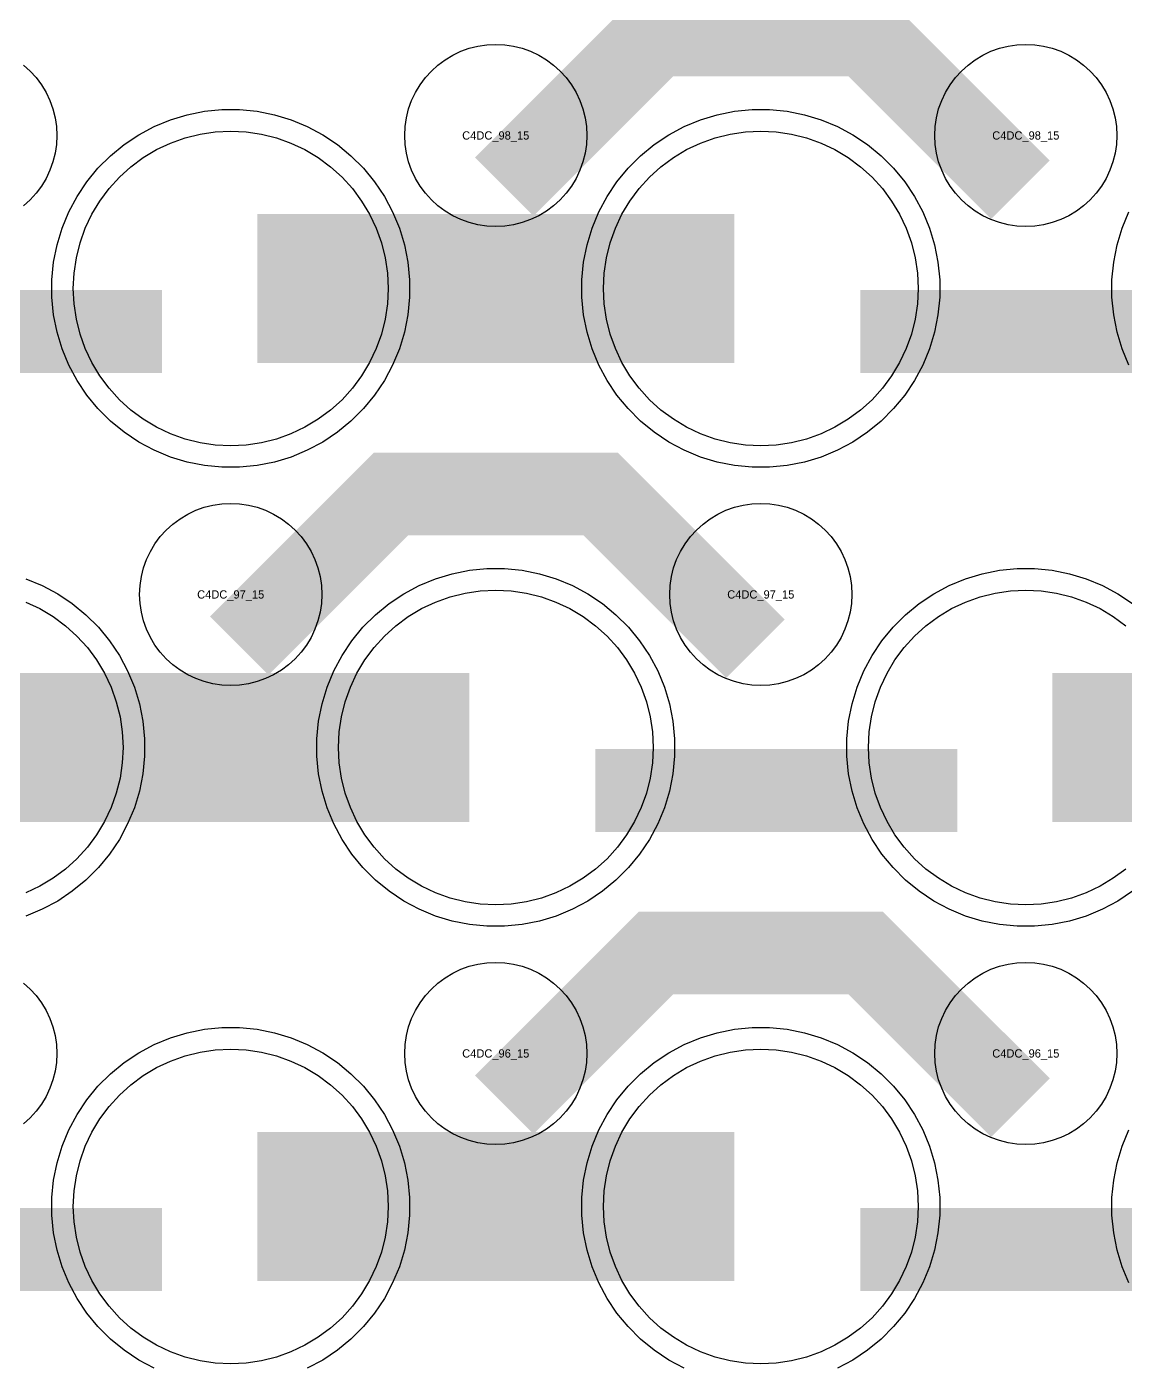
# Model space of a CAD drawing. Extents: x -11880 to 11880, y -14992 to 14992.
# Drawn here: x -7261.5 to -6930, y -1586 to -1181.3 of the extents above; entities that cross this region are included whole.
import ezdxf
from ezdxf.enums import TextEntityAlignment as Align

# ---------------------------------------------------------------- set-up
doc = ezdxf.new("R2010")
doc.units = 0
doc.header["$MEASUREMENT"] = 0
for name, color, linetype in [('GDS_775_DT_237', 138, 'CONTINUOUS'), ('RDL1_FS', 34, 'CONTINUOUS'), ('RDL_BS', 160, 'CONTINUOUS')]:
    doc.layers.add(name, color=color, linetype=linetype)

msp = doc.modelspace()

# ---------------------------------------------------------------- linework, layer by layer
at = {"layer": 'RDL1_FS'}
for points in [[(-7200, -1307.794), (-7204.657, -1307.565), (-7209.268, -1306.881), (-7213.791, -1305.749), (-7218.181, -1304.177), (-7222.395, -1302.185), (-7226.395, -1299.787), (-7230.14, -1297.009), (-7233.594, -1293.879), (-7236.724, -1290.425), (-7239.502, -1286.68), (-7241.9, -1282.68), (-7243.892, -1278.466), (-7245.464, -1274.076), (-7246.596, -1269.553), (-7247.28, -1264.942), (-7247.509, -1260.285), (-7247.28, -1255.628), (-7246.596, -1251.017), (-7245.464, -1246.494), (-7243.892, -1242.104), (-7241.9, -1237.89), (-7239.502, -1233.89), (-7236.724, -1230.145), (-7233.594, -1226.691), (-7230.14, -1223.561), (-7226.395, -1220.783), (-7222.395, -1218.385), (-7218.181, -1216.393), (-7213.791, -1214.821), (-7209.268, -1213.689), (-7204.657, -1213.005), (-7200, -1212.776), (-7195.343, -1213.005), (-7190.732, -1213.689), (-7186.209, -1214.821), (-7181.819, -1216.393), (-7177.605, -1218.385), (-7173.605, -1220.783), (-7169.86, -1223.561), (-7166.406, -1226.691), (-7163.276, -1230.145), (-7160.498, -1233.89), (-7158.1, -1237.89), (-7156.108, -1242.104), (-7154.536, -1246.494), (-7153.404, -1251.017), (-7152.72, -1255.628), (-7152.491, -1260.285), (-7152.72, -1264.942), (-7153.404, -1269.553), (-7154.536, -1274.076), (-7156.108, -1278.466), (-7158.1, -1282.68), (-7160.498, -1286.68), (-7163.276, -1290.425), (-7166.406, -1293.879), (-7169.86, -1297.009), (-7173.605, -1299.787), (-7177.605, -1302.185), (-7181.819, -1304.177), (-7186.209, -1305.749), (-7190.732, -1306.881), (-7195.343, -1307.565)], [(-7040, -1307.794), (-7044.657, -1307.565), (-7049.268, -1306.881), (-7053.791, -1305.749), (-7058.181, -1304.177), (-7062.395, -1302.185), (-7066.395, -1299.787), (-7070.14, -1297.009), (-7073.594, -1293.879), (-7076.724, -1290.425), (-7079.502, -1286.68), (-7081.9, -1282.68), (-7083.892, -1278.466), (-7085.464, -1274.076), (-7086.596, -1269.553), (-7087.28, -1264.942), (-7087.509, -1260.285), (-7087.28, -1255.628), (-7086.596, -1251.017), (-7085.464, -1246.494), (-7083.892, -1242.104), (-7081.9, -1237.89), (-7079.502, -1233.89), (-7076.724, -1230.145), (-7073.594, -1226.691), (-7070.14, -1223.561), (-7066.395, -1220.783), (-7062.395, -1218.385), (-7058.181, -1216.393), (-7053.791, -1214.821), (-7049.268, -1213.689), (-7044.657, -1213.005), (-7040, -1212.776), (-7035.343, -1213.005), (-7030.732, -1213.689), (-7026.209, -1214.821), (-7021.819, -1216.393), (-7017.605, -1218.385), (-7013.605, -1220.783), (-7009.86, -1223.561), (-7006.406, -1226.691), (-7003.276, -1230.145), (-7000.498, -1233.89), (-6998.1, -1237.89), (-6996.108, -1242.104), (-6994.536, -1246.494), (-6993.404, -1251.017), (-6992.72, -1255.628), (-6992.491, -1260.285), (-6992.72, -1264.942), (-6993.404, -1269.553), (-6994.536, -1274.076), (-6996.108, -1278.466), (-6998.1, -1282.68), (-7000.498, -1286.68), (-7003.276, -1290.425), (-7006.406, -1293.879), (-7009.86, -1297.009), (-7013.605, -1299.787), (-7017.605, -1302.185), (-7021.819, -1304.177), (-7026.209, -1305.749), (-7030.732, -1306.881), (-7035.343, -1307.565)], [(-7120, -1446.359), (-7124.657, -1446.13), (-7129.268, -1445.446), (-7133.791, -1444.314), (-7138.181, -1442.742), (-7142.395, -1440.75), (-7146.395, -1438.352), (-7150.14, -1435.574), (-7153.594, -1432.444), (-7156.724, -1428.99), (-7159.502, -1425.245), (-7161.9, -1421.245), (-7163.892, -1417.031), (-7165.464, -1412.641), (-7166.596, -1408.118), (-7167.28, -1403.507), (-7167.509, -1398.85), (-7167.28, -1394.193), (-7166.596, -1389.582), (-7165.464, -1385.059), (-7163.892, -1380.669), (-7161.9, -1376.455), (-7159.502, -1372.455), (-7156.724, -1368.71), (-7153.594, -1365.256), (-7150.14, -1362.126), (-7146.395, -1359.348), (-7142.395, -1356.95), (-7138.181, -1354.958), (-7133.791, -1353.386), (-7129.268, -1352.254), (-7124.657, -1351.57), (-7120, -1351.341), (-7115.343, -1351.57), (-7110.732, -1352.254), (-7106.209, -1353.386), (-7101.819, -1354.958), (-7097.605, -1356.95), (-7093.605, -1359.348), (-7089.86, -1362.126), (-7086.406, -1365.256), (-7083.276, -1368.71), (-7080.498, -1372.455), (-7078.1, -1376.455), (-7076.108, -1380.669), (-7074.536, -1385.059), (-7073.404, -1389.582), (-7072.72, -1394.193), (-7072.491, -1398.85), (-7072.72, -1403.507), (-7073.404, -1408.118), (-7074.536, -1412.641), (-7076.108, -1417.031), (-7078.1, -1421.245), (-7080.498, -1425.245), (-7083.276, -1428.99), (-7086.406, -1432.444), (-7089.86, -1435.574), (-7093.605, -1438.352), (-7097.605, -1440.75), (-7101.819, -1442.742), (-7106.209, -1444.314), (-7110.732, -1445.446), (-7115.343, -1446.13)], [(-7200, -1584.924), (-7204.657, -1584.695), (-7209.268, -1584.011), (-7213.791, -1582.879), (-7218.181, -1581.307), (-7222.395, -1579.315), (-7226.395, -1576.917), (-7230.14, -1574.139), (-7233.594, -1571.009), (-7236.724, -1567.555), (-7239.502, -1563.81), (-7241.9, -1559.81), (-7243.892, -1555.596), (-7245.464, -1551.206), (-7246.596, -1546.683), (-7247.28, -1542.072), (-7247.509, -1537.415), (-7247.28, -1532.758), (-7246.596, -1528.147), (-7245.464, -1523.624), (-7243.892, -1519.234), (-7241.9, -1515.02), (-7239.502, -1511.02), (-7236.724, -1507.275), (-7233.594, -1503.821), (-7230.14, -1500.691), (-7226.395, -1497.913), (-7222.395, -1495.515), (-7218.181, -1493.523), (-7213.791, -1491.951), (-7209.268, -1490.819), (-7204.657, -1490.135), (-7200, -1489.906), (-7195.343, -1490.135), (-7190.732, -1490.819), (-7186.209, -1491.951), (-7181.819, -1493.523), (-7177.605, -1495.515), (-7173.605, -1497.913), (-7169.86, -1500.691), (-7166.406, -1503.821), (-7163.276, -1507.275), (-7160.498, -1511.02), (-7158.1, -1515.02), (-7156.108, -1519.234), (-7154.536, -1523.624), (-7153.404, -1528.147), (-7152.72, -1532.758), (-7152.491, -1537.415), (-7152.72, -1542.072), (-7153.404, -1546.683), (-7154.536, -1551.206), (-7156.108, -1555.596), (-7158.1, -1559.81), (-7160.498, -1563.81), (-7163.276, -1567.555), (-7166.406, -1571.009), (-7169.86, -1574.139), (-7173.605, -1576.917), (-7177.605, -1579.315), (-7181.819, -1581.307), (-7186.209, -1582.879), (-7190.732, -1584.011), (-7195.343, -1584.695)], [(-7040, -1584.924), (-7044.657, -1584.695), (-7049.268, -1584.011), (-7053.791, -1582.879), (-7058.181, -1581.307), (-7062.395, -1579.315), (-7066.395, -1576.917), (-7070.14, -1574.139), (-7073.594, -1571.009), (-7076.724, -1567.555), (-7079.502, -1563.81), (-7081.9, -1559.81), (-7083.892, -1555.596), (-7085.464, -1551.206), (-7086.596, -1546.683), (-7087.28, -1542.072), (-7087.509, -1537.415), (-7087.28, -1532.758), (-7086.596, -1528.147), (-7085.464, -1523.624), (-7083.892, -1519.234), (-7081.9, -1515.02), (-7079.502, -1511.02), (-7076.724, -1507.275), (-7073.594, -1503.821), (-7070.14, -1500.691), (-7066.395, -1497.913), (-7062.395, -1495.515), (-7058.181, -1493.523), (-7053.791, -1491.951), (-7049.268, -1490.819), (-7044.657, -1490.135), (-7040, -1489.906), (-7035.343, -1490.135), (-7030.732, -1490.819), (-7026.209, -1491.951), (-7021.819, -1493.523), (-7017.605, -1495.515), (-7013.605, -1497.913), (-7009.86, -1500.691), (-7006.406, -1503.821), (-7003.276, -1507.275), (-7000.498, -1511.02), (-6998.1, -1515.02), (-6996.108, -1519.234), (-6994.536, -1523.624), (-6993.404, -1528.147), (-6992.72, -1532.758), (-6992.491, -1537.415), (-6992.72, -1542.072), (-6993.404, -1546.683), (-6994.536, -1551.206), (-6996.108, -1555.596), (-6998.1, -1559.81), (-7000.498, -1563.81), (-7003.276, -1567.555), (-7006.406, -1571.009), (-7009.86, -1574.139), (-7013.605, -1576.917), (-7017.605, -1579.315), (-7021.819, -1581.307), (-7026.209, -1582.879), (-7030.732, -1584.011), (-7035.343, -1584.695)]]:
    msp.add_lwpolyline(points, close=True, dxfattribs=at)
for points in [[(-7191.998, -1260.285, 45, 45, 0), (-7119.998, -1260.285, 45, 45, 0)], [(-7119.998, -1260.285, 45, 45, 0), (-7047.998, -1260.285, 45, 45, 0)], [(-7271.998, -1398.85, 45, 45, 0), (-7199.998, -1398.85, 45, 45, 0)], [(-7199.998, -1398.85, 45, 45, 0), (-7127.998, -1398.85, 45, 45, 0)], [(-6951.998, -1398.85, 45, 45, 0), (-6879.998, -1398.85, 45, 45, 0)], [(-7191.998, -1537.415, 45, 45, 0), (-7119.998, -1537.415, 45, 45, 0)], [(-7119.998, -1537.415, 45, 45, 0), (-7047.998, -1537.415, 45, 45, 0)]]:
    msp.add_lwpolyline(points, format="xyseb", dxfattribs=at)
for points in [[(-6929.86, -1435.574), (-6933.605, -1438.352), (-6937.605, -1440.75), (-6941.819, -1442.742), (-6946.209, -1444.314), (-6950.732, -1445.446), (-6955.343, -1446.13), (-6960, -1446.359), (-6964.657, -1446.13), (-6969.268, -1445.446), (-6973.791, -1444.314), (-6978.181, -1442.742), (-6982.395, -1440.75), (-6986.395, -1438.352), (-6990.14, -1435.574), (-6993.594, -1432.444), (-6996.724, -1428.99), (-6999.502, -1425.245), (-7001.9, -1421.245), (-7003.892, -1417.031), (-7005.464, -1412.641), (-7006.596, -1408.118), (-7007.28, -1403.507), (-7007.509, -1398.85), (-7007.28, -1394.193), (-7006.596, -1389.582), (-7005.464, -1385.059), (-7003.892, -1380.669), (-7001.9, -1376.455), (-6999.502, -1372.455), (-6996.724, -1368.71), (-6993.594, -1365.256), (-6990.14, -1362.126), (-6986.395, -1359.348), (-6982.395, -1356.95), (-6978.181, -1354.958), (-6973.791, -1353.386), (-6969.268, -1352.254), (-6964.657, -1351.57), (-6960, -1351.341), (-6955.343, -1351.57), (-6950.732, -1352.254), (-6946.209, -1353.386), (-6941.819, -1354.958), (-6937.605, -1356.95), (-6933.605, -1359.348), (-6929.86, -1362.126)], [(-7261.819, -1354.958), (-7257.605, -1356.95), (-7253.605, -1359.348), (-7249.86, -1362.126), (-7246.406, -1365.256), (-7243.276, -1368.71), (-7240.498, -1372.455), (-7238.1, -1376.455), (-7236.108, -1380.669), (-7234.536, -1385.059), (-7233.404, -1389.582), (-7232.72, -1394.193), (-7232.491, -1398.85), (-7232.72, -1403.507), (-7233.404, -1408.118), (-7234.536, -1412.641), (-7236.108, -1417.031), (-7238.1, -1421.245), (-7240.498, -1425.245), (-7243.276, -1428.99), (-7246.406, -1432.444), (-7249.86, -1435.574), (-7253.605, -1438.352), (-7257.605, -1440.75), (-7261.819, -1442.742)]]:
    msp.add_lwpolyline(points, dxfattribs=at)
at = {"layer": 'RDL_BS'}
for points in [[(-7117.438, -1229.599, 25, 25, 0), (-7071.623, -1183.784, 25, 25, 0), (-7038.07, -1183.784, 25, 25, 0)], [(-6961.599, -1230.498, 25, 25, 0), (-7008.313, -1183.784, 25, 25, 0), (-7038.071, -1183.784, 25, 25, 0)], [(-7329.984, -1273.298, 25, 25, 0), (-7220.719, -1273.298, 25, 25, 0)], [(-7009.984, -1273.298, 25, 25, 0), (-6900.719, -1273.298, 25, 25, 0)], [(-7197.438, -1368.164, 25, 25, 0), (-7151.623, -1322.349, 25, 25, 0), (-7118.07, -1322.349, 25, 25, 0)], [(-7041.599, -1369.063, 25, 25, 0), (-7088.313, -1322.349, 25, 25, 0), (-7118.071, -1322.349, 25, 25, 0)], [(-7089.984, -1411.863, 25, 25, 0), (-6980.719, -1411.863, 25, 25, 0)], [(-7117.438, -1506.729, 25, 25, 0), (-7071.623, -1460.914, 25, 25, 0), (-7038.07, -1460.914, 25, 25, 0)], [(-6961.599, -1507.628, 25, 25, 0), (-7008.313, -1460.914, 25, 25, 0), (-7038.071, -1460.914, 25, 25, 0)], [(-7329.984, -1550.428, 25, 25, 0), (-7220.719, -1550.428, 25, 25, 0)], [(-7009.984, -1550.428, 25, 25, 0), (-6900.719, -1550.428, 25, 25, 0)]]:
    msp.add_lwpolyline(points, format="xyseb", dxfattribs=at)
for points in [[(-7120, -1241.591), (-7122.693, -1241.459), (-7125.365, -1241.063), (-7127.984, -1240.406), (-7130.519, -1239.499), (-7132.956, -1238.347), (-7135.28, -1236.954), (-7137.443, -1235.351), (-7139.442, -1233.539), (-7141.254, -1231.54), (-7142.857, -1229.377), (-7144.25, -1227.053), (-7145.402, -1224.616), (-7146.309, -1222.081), (-7146.966, -1219.462), (-7147.362, -1216.79), (-7147.494, -1214.097), (-7147.362, -1211.404), (-7146.966, -1208.732), (-7146.309, -1206.113), (-7145.402, -1203.578), (-7144.25, -1201.141), (-7142.857, -1198.817), (-7141.254, -1196.654), (-7139.442, -1194.655), (-7137.443, -1192.843), (-7135.28, -1191.24), (-7132.956, -1189.847), (-7130.519, -1188.695), (-7127.984, -1187.788), (-7125.365, -1187.131), (-7122.693, -1186.735), (-7120, -1186.603), (-7117.307, -1186.735), (-7114.635, -1187.131), (-7112.016, -1187.788), (-7109.481, -1188.695), (-7107.044, -1189.847), (-7104.72, -1191.24), (-7102.557, -1192.843), (-7100.558, -1194.655), (-7098.746, -1196.654), (-7097.143, -1198.817), (-7095.75, -1201.141), (-7094.598, -1203.578), (-7093.691, -1206.113), (-7093.034, -1208.732), (-7092.638, -1211.404), (-7092.506, -1214.097), (-7092.638, -1216.79), (-7093.034, -1219.462), (-7093.691, -1222.081), (-7094.598, -1224.616), (-7095.75, -1227.053), (-7097.143, -1229.377), (-7098.746, -1231.54), (-7100.558, -1233.539), (-7102.557, -1235.351), (-7104.72, -1236.954), (-7107.044, -1238.347), (-7109.481, -1239.499), (-7112.016, -1240.406), (-7114.635, -1241.063), (-7117.307, -1241.459)], [(-6960, -1241.591), (-6962.693, -1241.459), (-6965.365, -1241.063), (-6967.984, -1240.406), (-6970.519, -1239.499), (-6972.956, -1238.347), (-6975.28, -1236.954), (-6977.443, -1235.351), (-6979.442, -1233.539), (-6981.254, -1231.54), (-6982.857, -1229.377), (-6984.25, -1227.053), (-6985.402, -1224.616), (-6986.309, -1222.081), (-6986.966, -1219.462), (-6987.362, -1216.79), (-6987.494, -1214.097), (-6987.362, -1211.404), (-6986.966, -1208.732), (-6986.309, -1206.113), (-6985.402, -1203.578), (-6984.25, -1201.141), (-6982.857, -1198.817), (-6981.254, -1196.654), (-6979.442, -1194.655), (-6977.443, -1192.843), (-6975.28, -1191.24), (-6972.956, -1189.847), (-6970.519, -1188.695), (-6967.984, -1187.788), (-6965.365, -1187.131), (-6962.693, -1186.735), (-6960, -1186.603), (-6957.307, -1186.735), (-6954.635, -1187.131), (-6952.016, -1187.788), (-6949.481, -1188.695), (-6947.044, -1189.847), (-6944.72, -1191.24), (-6942.557, -1192.843), (-6940.558, -1194.655), (-6938.746, -1196.654), (-6937.143, -1198.817), (-6935.75, -1201.141), (-6934.598, -1203.578), (-6933.691, -1206.113), (-6933.034, -1208.732), (-6932.638, -1211.404), (-6932.506, -1214.097), (-6932.638, -1216.79), (-6933.034, -1219.462), (-6933.691, -1222.081), (-6934.598, -1224.616), (-6935.75, -1227.053), (-6937.143, -1229.377), (-6938.746, -1231.54), (-6940.558, -1233.539), (-6942.557, -1235.351), (-6944.72, -1236.954), (-6947.044, -1238.347), (-6949.481, -1239.499), (-6952.016, -1240.406), (-6954.635, -1241.063), (-6957.307, -1241.459)], [(-7202.644, -1314.285), (-7207.938, -1313.768), (-7213.165, -1312.722), (-7218.205, -1311.191), (-7223.115, -1309.16), (-7227.777, -1306.668), (-7232.191, -1303.721), (-7236.292, -1300.359), (-7240.074, -1296.577), (-7243.436, -1292.476), (-7246.383, -1288.062), (-7248.875, -1283.4), (-7250.906, -1278.49), (-7252.437, -1273.45), (-7253.483, -1268.223), (-7254, -1262.929), (-7254, -1257.641), (-7253.483, -1252.347), (-7252.437, -1247.12), (-7250.906, -1242.08), (-7248.875, -1237.17), (-7246.383, -1232.508), (-7243.436, -1228.094), (-7240.074, -1223.993), (-7236.292, -1220.211), (-7232.191, -1216.849), (-7227.777, -1213.902), (-7223.115, -1211.41), (-7218.205, -1209.379), (-7213.165, -1207.848), (-7207.938, -1206.802), (-7202.644, -1206.285), (-7197.356, -1206.285), (-7192.062, -1206.802), (-7186.835, -1207.848), (-7181.795, -1209.379), (-7176.885, -1211.41), (-7172.223, -1213.902), (-7167.809, -1216.849), (-7163.708, -1220.211), (-7159.926, -1223.993), (-7156.564, -1228.094), (-7153.617, -1232.508), (-7151.125, -1237.17), (-7149.094, -1242.08), (-7147.563, -1247.12), (-7146.517, -1252.347), (-7146, -1257.641), (-7146, -1262.929), (-7146.517, -1268.223), (-7147.563, -1273.45), (-7149.094, -1278.49), (-7151.125, -1283.4), (-7153.617, -1288.062), (-7156.564, -1292.476), (-7159.926, -1296.577), (-7163.708, -1300.359), (-7167.809, -1303.721), (-7172.223, -1306.668), (-7176.885, -1309.16), (-7181.795, -1311.191), (-7186.835, -1312.722), (-7192.062, -1313.768), (-7197.356, -1314.285)], [(-7042.644, -1314.285), (-7047.938, -1313.768), (-7053.165, -1312.722), (-7058.205, -1311.191), (-7063.115, -1309.16), (-7067.777, -1306.668), (-7072.191, -1303.721), (-7076.292, -1300.359), (-7080.074, -1296.577), (-7083.436, -1292.476), (-7086.383, -1288.062), (-7088.875, -1283.4), (-7090.906, -1278.49), (-7092.437, -1273.45), (-7093.483, -1268.223), (-7094, -1262.929), (-7094, -1257.641), (-7093.483, -1252.347), (-7092.437, -1247.12), (-7090.906, -1242.08), (-7088.875, -1237.17), (-7086.383, -1232.508), (-7083.436, -1228.094), (-7080.074, -1223.993), (-7076.292, -1220.211), (-7072.191, -1216.849), (-7067.777, -1213.902), (-7063.115, -1211.41), (-7058.205, -1209.379), (-7053.165, -1207.848), (-7047.938, -1206.802), (-7042.644, -1206.285), (-7037.356, -1206.285), (-7032.062, -1206.802), (-7026.835, -1207.848), (-7021.795, -1209.379), (-7016.885, -1211.41), (-7012.223, -1213.902), (-7007.809, -1216.849), (-7003.708, -1220.211), (-6999.926, -1223.993), (-6996.564, -1228.094), (-6993.617, -1232.508), (-6991.125, -1237.17), (-6989.094, -1242.08), (-6987.563, -1247.12), (-6986.517, -1252.347), (-6986, -1257.641), (-6986, -1262.929), (-6986.517, -1268.223), (-6987.563, -1273.45), (-6989.094, -1278.49), (-6991.125, -1283.4), (-6993.617, -1288.062), (-6996.564, -1292.476), (-6999.926, -1296.577), (-7003.708, -1300.359), (-7007.809, -1303.721), (-7012.223, -1306.668), (-7016.885, -1309.16), (-7021.795, -1311.191), (-7026.835, -1312.722), (-7032.062, -1313.768), (-7037.356, -1314.285)], [(-7200, -1380.156), (-7202.693, -1380.024), (-7205.365, -1379.628), (-7207.984, -1378.971), (-7210.519, -1378.064), (-7212.956, -1376.912), (-7215.28, -1375.519), (-7217.443, -1373.916), (-7219.442, -1372.104), (-7221.254, -1370.105), (-7222.857, -1367.942), (-7224.25, -1365.618), (-7225.402, -1363.181), (-7226.309, -1360.646), (-7226.966, -1358.027), (-7227.362, -1355.355), (-7227.494, -1352.662), (-7227.362, -1349.969), (-7226.966, -1347.297), (-7226.309, -1344.678), (-7225.402, -1342.143), (-7224.25, -1339.706), (-7222.857, -1337.382), (-7221.254, -1335.219), (-7219.442, -1333.22), (-7217.443, -1331.408), (-7215.28, -1329.805), (-7212.956, -1328.412), (-7210.519, -1327.26), (-7207.984, -1326.353), (-7205.365, -1325.696), (-7202.693, -1325.3), (-7200, -1325.168), (-7197.307, -1325.3), (-7194.635, -1325.696), (-7192.016, -1326.353), (-7189.481, -1327.26), (-7187.044, -1328.412), (-7184.72, -1329.805), (-7182.557, -1331.408), (-7180.558, -1333.22), (-7178.746, -1335.219), (-7177.143, -1337.382), (-7175.75, -1339.706), (-7174.598, -1342.143), (-7173.691, -1344.678), (-7173.034, -1347.297), (-7172.638, -1349.969), (-7172.506, -1352.662), (-7172.638, -1355.355), (-7173.034, -1358.027), (-7173.691, -1360.646), (-7174.598, -1363.181), (-7175.75, -1365.618), (-7177.143, -1367.942), (-7178.746, -1370.105), (-7180.558, -1372.104), (-7182.557, -1373.916), (-7184.72, -1375.519), (-7187.044, -1376.912), (-7189.481, -1378.064), (-7192.016, -1378.971), (-7194.635, -1379.628), (-7197.307, -1380.024)], [(-7040, -1380.156), (-7042.693, -1380.024), (-7045.365, -1379.628), (-7047.984, -1378.971), (-7050.519, -1378.064), (-7052.956, -1376.912), (-7055.28, -1375.519), (-7057.443, -1373.916), (-7059.442, -1372.104), (-7061.254, -1370.105), (-7062.857, -1367.942), (-7064.25, -1365.618), (-7065.402, -1363.181), (-7066.309, -1360.646), (-7066.966, -1358.027), (-7067.362, -1355.355), (-7067.494, -1352.662), (-7067.362, -1349.969), (-7066.966, -1347.297), (-7066.309, -1344.678), (-7065.402, -1342.143), (-7064.25, -1339.706), (-7062.857, -1337.382), (-7061.254, -1335.219), (-7059.442, -1333.22), (-7057.443, -1331.408), (-7055.28, -1329.805), (-7052.956, -1328.412), (-7050.519, -1327.26), (-7047.984, -1326.353), (-7045.365, -1325.696), (-7042.693, -1325.3), (-7040, -1325.168), (-7037.307, -1325.3), (-7034.635, -1325.696), (-7032.016, -1326.353), (-7029.481, -1327.26), (-7027.044, -1328.412), (-7024.72, -1329.805), (-7022.557, -1331.408), (-7020.558, -1333.22), (-7018.746, -1335.219), (-7017.143, -1337.382), (-7015.75, -1339.706), (-7014.598, -1342.143), (-7013.691, -1344.678), (-7013.034, -1347.297), (-7012.638, -1349.969), (-7012.506, -1352.662), (-7012.638, -1355.355), (-7013.034, -1358.027), (-7013.691, -1360.646), (-7014.598, -1363.181), (-7015.75, -1365.618), (-7017.143, -1367.942), (-7018.746, -1370.105), (-7020.558, -1372.104), (-7022.557, -1373.916), (-7024.72, -1375.519), (-7027.044, -1376.912), (-7029.481, -1378.064), (-7032.016, -1378.971), (-7034.635, -1379.628), (-7037.307, -1380.024)], [(-7122.644, -1452.85), (-7127.938, -1452.333), (-7133.165, -1451.287), (-7138.205, -1449.756), (-7143.115, -1447.725), (-7147.777, -1445.233), (-7152.191, -1442.286), (-7156.292, -1438.924), (-7160.074, -1435.142), (-7163.436, -1431.041), (-7166.383, -1426.627), (-7168.875, -1421.965), (-7170.906, -1417.055), (-7172.437, -1412.015), (-7173.483, -1406.788), (-7174, -1401.494), (-7174, -1396.206), (-7173.483, -1390.912), (-7172.437, -1385.685), (-7170.906, -1380.645), (-7168.875, -1375.735), (-7166.383, -1371.073), (-7163.436, -1366.659), (-7160.074, -1362.558), (-7156.292, -1358.776), (-7152.191, -1355.414), (-7147.777, -1352.467), (-7143.115, -1349.975), (-7138.205, -1347.944), (-7133.165, -1346.413), (-7127.938, -1345.367), (-7122.644, -1344.85), (-7117.356, -1344.85), (-7112.062, -1345.367), (-7106.835, -1346.413), (-7101.795, -1347.944), (-7096.885, -1349.975), (-7092.223, -1352.467), (-7087.809, -1355.414), (-7083.708, -1358.776), (-7079.926, -1362.558), (-7076.564, -1366.659), (-7073.617, -1371.073), (-7071.125, -1375.735), (-7069.094, -1380.645), (-7067.563, -1385.685), (-7066.517, -1390.912), (-7066, -1396.206), (-7066, -1401.494), (-7066.517, -1406.788), (-7067.563, -1412.015), (-7069.094, -1417.055), (-7071.125, -1421.965), (-7073.617, -1426.627), (-7076.564, -1431.041), (-7079.926, -1435.142), (-7083.708, -1438.924), (-7087.809, -1442.286), (-7092.223, -1445.233), (-7096.885, -1447.725), (-7101.795, -1449.756), (-7106.835, -1451.287), (-7112.062, -1452.333), (-7117.356, -1452.85)], [(-7120, -1518.721), (-7122.693, -1518.589), (-7125.365, -1518.193), (-7127.984, -1517.536), (-7130.519, -1516.629), (-7132.956, -1515.477), (-7135.28, -1514.084), (-7137.443, -1512.481), (-7139.442, -1510.669), (-7141.254, -1508.67), (-7142.857, -1506.507), (-7144.25, -1504.183), (-7145.402, -1501.746), (-7146.309, -1499.211), (-7146.966, -1496.592), (-7147.362, -1493.92), (-7147.494, -1491.227), (-7147.362, -1488.534), (-7146.966, -1485.862), (-7146.309, -1483.243), (-7145.402, -1480.708), (-7144.25, -1478.271), (-7142.857, -1475.947), (-7141.254, -1473.784), (-7139.442, -1471.785), (-7137.443, -1469.973), (-7135.28, -1468.37), (-7132.956, -1466.977), (-7130.519, -1465.825), (-7127.984, -1464.918), (-7125.365, -1464.261), (-7122.693, -1463.865), (-7120, -1463.733), (-7117.307, -1463.865), (-7114.635, -1464.261), (-7112.016, -1464.918), (-7109.481, -1465.825), (-7107.044, -1466.977), (-7104.72, -1468.37), (-7102.557, -1469.973), (-7100.558, -1471.785), (-7098.746, -1473.784), (-7097.143, -1475.947), (-7095.75, -1478.271), (-7094.598, -1480.708), (-7093.691, -1483.243), (-7093.034, -1485.862), (-7092.638, -1488.534), (-7092.506, -1491.227), (-7092.638, -1493.92), (-7093.034, -1496.592), (-7093.691, -1499.211), (-7094.598, -1501.746), (-7095.75, -1504.183), (-7097.143, -1506.507), (-7098.746, -1508.67), (-7100.558, -1510.669), (-7102.557, -1512.481), (-7104.72, -1514.084), (-7107.044, -1515.477), (-7109.481, -1516.629), (-7112.016, -1517.536), (-7114.635, -1518.193), (-7117.307, -1518.589)], [(-6960, -1518.721), (-6962.693, -1518.589), (-6965.365, -1518.193), (-6967.984, -1517.536), (-6970.519, -1516.629), (-6972.956, -1515.477), (-6975.28, -1514.084), (-6977.443, -1512.481), (-6979.442, -1510.669), (-6981.254, -1508.67), (-6982.857, -1506.507), (-6984.25, -1504.183), (-6985.402, -1501.746), (-6986.309, -1499.211), (-6986.966, -1496.592), (-6987.362, -1493.92), (-6987.494, -1491.227), (-6987.362, -1488.534), (-6986.966, -1485.862), (-6986.309, -1483.243), (-6985.402, -1480.708), (-6984.25, -1478.271), (-6982.857, -1475.947), (-6981.254, -1473.784), (-6979.442, -1471.785), (-6977.443, -1469.973), (-6975.28, -1468.37), (-6972.956, -1466.977), (-6970.519, -1465.825), (-6967.984, -1464.918), (-6965.365, -1464.261), (-6962.693, -1463.865), (-6960, -1463.733), (-6957.307, -1463.865), (-6954.635, -1464.261), (-6952.016, -1464.918), (-6949.481, -1465.825), (-6947.044, -1466.977), (-6944.72, -1468.37), (-6942.557, -1469.973), (-6940.558, -1471.785), (-6938.746, -1473.784), (-6937.143, -1475.947), (-6935.75, -1478.271), (-6934.598, -1480.708), (-6933.691, -1483.243), (-6933.034, -1485.862), (-6932.638, -1488.534), (-6932.506, -1491.227), (-6932.638, -1493.92), (-6933.034, -1496.592), (-6933.691, -1499.211), (-6934.598, -1501.746), (-6935.75, -1504.183), (-6937.143, -1506.507), (-6938.746, -1508.67), (-6940.558, -1510.669), (-6942.557, -1512.481), (-6944.72, -1514.084), (-6947.044, -1515.477), (-6949.481, -1516.629), (-6952.016, -1517.536), (-6954.635, -1518.193), (-6957.307, -1518.589)]]:
    msp.add_lwpolyline(points, close=True, dxfattribs=at)
for points in [[(-7262.557, -1192.843), (-7260.558, -1194.655), (-7258.746, -1196.654), (-7257.143, -1198.817), (-7255.75, -1201.141), (-7254.598, -1203.578), (-7253.691, -1206.113), (-7253.034, -1208.732), (-7252.638, -1211.404), (-7252.506, -1214.097), (-7252.638, -1216.79), (-7253.034, -1219.462), (-7253.691, -1222.081), (-7254.598, -1224.616), (-7255.75, -1227.053), (-7257.143, -1229.377), (-7258.746, -1231.54), (-7260.558, -1233.539), (-7262.557, -1235.351)], [(-6928.875, -1283.4), (-6930.906, -1278.49), (-6932.437, -1273.45), (-6933.483, -1268.223), (-6934, -1262.929), (-6934, -1257.641), (-6933.483, -1252.347), (-6932.437, -1247.12), (-6930.906, -1242.08), (-6928.875, -1237.17)], [(-6927.809, -1442.286), (-6932.223, -1445.233), (-6936.885, -1447.725), (-6941.795, -1449.756), (-6946.835, -1451.287), (-6952.062, -1452.333), (-6957.356, -1452.85), (-6962.644, -1452.85), (-6967.938, -1452.333), (-6973.165, -1451.287), (-6978.205, -1449.756), (-6983.115, -1447.725), (-6987.777, -1445.233), (-6992.191, -1442.286), (-6996.292, -1438.924), (-7000.074, -1435.142), (-7003.436, -1431.041), (-7006.383, -1426.627), (-7008.875, -1421.965), (-7010.906, -1417.055), (-7012.437, -1412.015), (-7013.483, -1406.788), (-7014, -1401.494), (-7014, -1396.206), (-7013.483, -1390.912), (-7012.437, -1385.685), (-7010.906, -1380.645), (-7008.875, -1375.735), (-7006.383, -1371.073), (-7003.436, -1366.659), (-7000.074, -1362.558), (-6996.292, -1358.776), (-6992.191, -1355.414), (-6987.777, -1352.467), (-6983.115, -1349.975), (-6978.205, -1347.944), (-6973.165, -1346.413), (-6967.938, -1345.367), (-6962.644, -1344.85), (-6957.356, -1344.85), (-6952.062, -1345.367), (-6946.835, -1346.413), (-6941.795, -1347.944), (-6936.885, -1349.975), (-6932.223, -1352.467), (-6927.809, -1355.414)], [(-7261.795, -1347.944), (-7256.885, -1349.975), (-7252.223, -1352.467), (-7247.809, -1355.414), (-7243.708, -1358.776), (-7239.926, -1362.558), (-7236.564, -1366.659), (-7233.617, -1371.073), (-7231.125, -1375.735), (-7229.094, -1380.645), (-7227.563, -1385.685), (-7226.517, -1390.912), (-7226, -1396.206), (-7226, -1401.494), (-7226.517, -1406.788), (-7227.563, -1412.015), (-7229.094, -1417.055), (-7231.125, -1421.965), (-7233.617, -1426.627), (-7236.564, -1431.041), (-7239.926, -1435.142), (-7243.708, -1438.924), (-7247.809, -1442.286), (-7252.223, -1445.233), (-7256.885, -1447.725), (-7261.795, -1449.756)], [(-7262.557, -1469.973), (-7260.558, -1471.785), (-7258.746, -1473.784), (-7257.143, -1475.947), (-7255.75, -1478.271), (-7254.598, -1480.708), (-7253.691, -1483.243), (-7253.034, -1485.862), (-7252.638, -1488.534), (-7252.506, -1491.227), (-7252.638, -1493.92), (-7253.034, -1496.592), (-7253.691, -1499.211), (-7254.598, -1501.746), (-7255.75, -1504.183), (-7257.143, -1506.507), (-7258.746, -1508.67), (-7260.558, -1510.669), (-7262.557, -1512.481)], [(-7223.115, -1586.29), (-7227.777, -1583.798), (-7232.191, -1580.851), (-7236.292, -1577.489), (-7240.074, -1573.707), (-7243.436, -1569.606), (-7246.383, -1565.192), (-7248.875, -1560.53), (-7250.906, -1555.62), (-7252.437, -1550.58), (-7253.483, -1545.353), (-7254, -1540.059), (-7254, -1534.771), (-7253.483, -1529.477), (-7252.437, -1524.25), (-7250.906, -1519.21), (-7248.875, -1514.3), (-7246.383, -1509.638), (-7243.436, -1505.224), (-7240.074, -1501.123), (-7236.292, -1497.341), (-7232.191, -1493.979), (-7227.777, -1491.032), (-7223.115, -1488.54), (-7218.205, -1486.509), (-7213.165, -1484.978), (-7207.938, -1483.932), (-7202.644, -1483.415), (-7197.356, -1483.415), (-7192.062, -1483.932), (-7186.835, -1484.978), (-7181.795, -1486.509), (-7176.885, -1488.54), (-7172.223, -1491.032), (-7167.809, -1493.979), (-7163.708, -1497.341), (-7159.926, -1501.123), (-7156.564, -1505.224), (-7153.617, -1509.638), (-7151.125, -1514.3), (-7149.094, -1519.21), (-7147.563, -1524.25), (-7146.517, -1529.477), (-7146, -1534.771), (-7146, -1540.059), (-7146.517, -1545.353), (-7147.563, -1550.58), (-7149.094, -1555.62), (-7151.125, -1560.53), (-7153.617, -1565.192), (-7156.564, -1569.606), (-7159.926, -1573.707), (-7163.708, -1577.489), (-7167.809, -1580.851), (-7172.223, -1583.798), (-7176.885, -1586.29)], [(-7063.115, -1586.29), (-7067.777, -1583.798), (-7072.191, -1580.851), (-7076.292, -1577.489), (-7080.074, -1573.707), (-7083.436, -1569.606), (-7086.383, -1565.192), (-7088.875, -1560.53), (-7090.906, -1555.62), (-7092.437, -1550.58), (-7093.483, -1545.353), (-7094, -1540.059), (-7094, -1534.771), (-7093.483, -1529.477), (-7092.437, -1524.25), (-7090.906, -1519.21), (-7088.875, -1514.3), (-7086.383, -1509.638), (-7083.436, -1505.224), (-7080.074, -1501.123), (-7076.292, -1497.341), (-7072.191, -1493.979), (-7067.777, -1491.032), (-7063.115, -1488.54), (-7058.205, -1486.509), (-7053.165, -1484.978), (-7047.938, -1483.932), (-7042.644, -1483.415), (-7037.356, -1483.415), (-7032.062, -1483.932), (-7026.835, -1484.978), (-7021.795, -1486.509), (-7016.885, -1488.54), (-7012.223, -1491.032), (-7007.809, -1493.979), (-7003.708, -1497.341), (-6999.926, -1501.123), (-6996.564, -1505.224), (-6993.617, -1509.638), (-6991.125, -1514.3), (-6989.094, -1519.21), (-6987.563, -1524.25), (-6986.517, -1529.477), (-6986, -1534.771), (-6986, -1540.059), (-6986.517, -1545.353), (-6987.563, -1550.58), (-6989.094, -1555.62), (-6991.125, -1560.53), (-6993.617, -1565.192), (-6996.564, -1569.606), (-6999.926, -1573.707), (-7003.708, -1577.489), (-7007.809, -1580.851), (-7012.223, -1583.798), (-7016.885, -1586.29)], [(-6928.875, -1560.53), (-6930.906, -1555.62), (-6932.437, -1550.58), (-6933.483, -1545.353), (-6934, -1540.059), (-6934, -1534.771), (-6933.483, -1529.477), (-6932.437, -1524.25), (-6930.906, -1519.21), (-6928.875, -1514.3)]]:
    msp.add_lwpolyline(points, dxfattribs=at)

# ---------------------------------------------------------------- texts
at = {"layer": 'GDS_775_DT_237'}
for s, p in [('C4DC_98_15', (-7120, -1214.097)), ('C4DC_98_15', (-7120, -1214.097)), ('C4DC_98_15', (-6960, -1214.097)), ('C4DC_98_15', (-6960, -1214.097)), ('C4DC_97_15', (-7200, -1352.662)), ('C4DC_97_15', (-7200, -1352.662)), ('C4DC_97_15', (-7040, -1352.662)), ('C4DC_97_15', (-7040, -1352.662)), ('C4DC_96_15', (-7120, -1491.227)), ('C4DC_96_15', (-7120, -1491.227)), ('C4DC_96_15', (-6960, -1491.227)), ('C4DC_96_15', (-6960, -1491.227))]:
    msp.add_text(s, height=2.5, dxfattribs=at).set_placement(p, align=Align.MIDDLE_CENTER)

doc.saveas('drawing.dxf')
